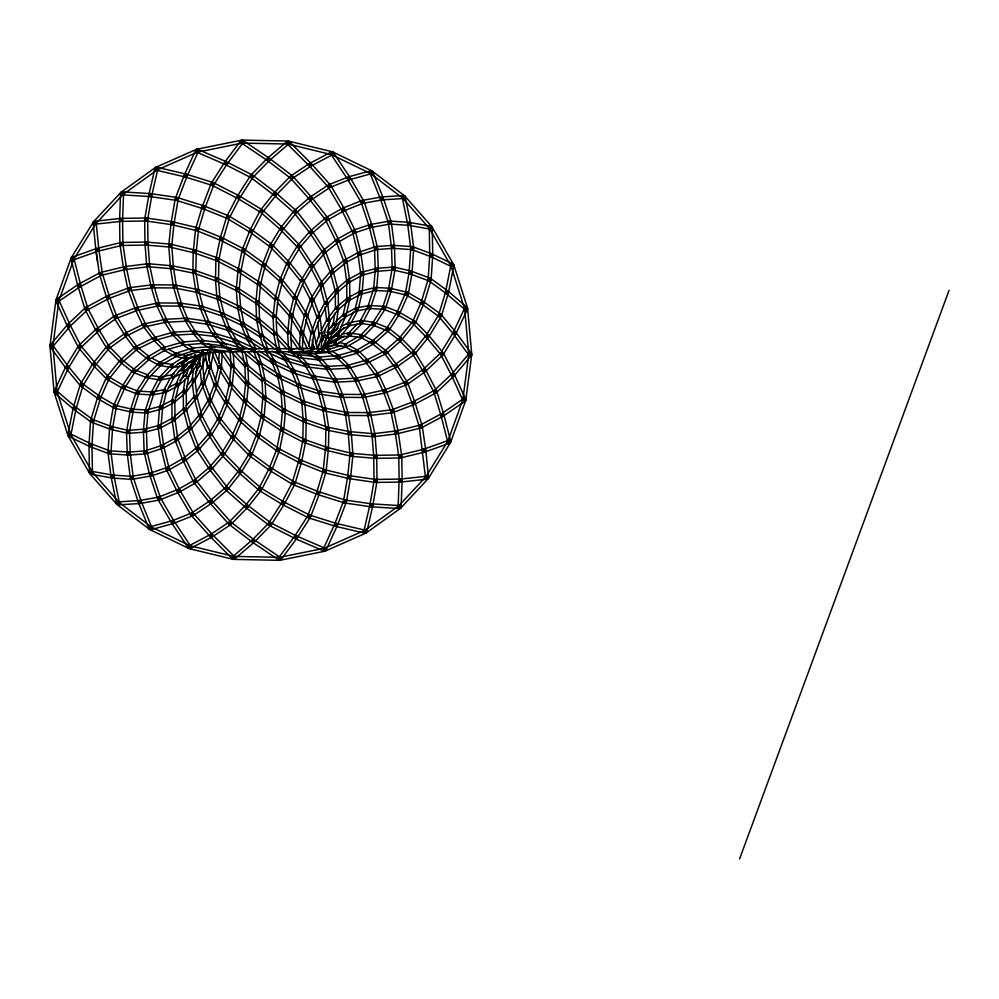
<?xml version="1.0" encoding="UTF-8"?>
<svg xmlns="http://www.w3.org/2000/svg" width="999" height="999" viewBox="0 0 999 999"><rect width="100%" height="100%" fill="white"/><g stroke="black" fill="none" stroke-linecap="round" stroke-linejoin="round"><path stroke-width="1.5" d="M368.494 412.599L368.481 415.584L346.166 415.447L346.178 412.462L369.78 412.599M305.769 441.72L306.231 420.055L303.234 419.992L302.809 440.259L305.794 440.322M401.099 507.642L402.135 480.119L399.138 480.007L398.788 455.931L401.785 455.894L402.11 479.995L399.113 480.032L398.151 506.543L401.136 506.655M137.762 394.118L137.924 391.133M369.505 308.541L369.667 305.544L384.478 306.343L384.315 309.328L368.968 308.504M375.337 290.472L375.499 287.487L390.309 288.274L390.147 291.258L374.8 290.447M218.631 363.424L219.368 351.273M221.303 368.793L222.402 350.599M399.076 508.566L399.263 505.581L370.991 503.808L370.804 506.793L399.987 508.616M199.613 366.483L200.362 354.757M202.597 366.67L203.421 353.646M318.094 349.55L318.431 344.343M318.843 337.837L319.106 333.753M321.079 349.75L322.09 333.941M93.581 420.704L91.933 445.591L88.948 445.392L90.597 420.504M109.628 427.584L107.979 452.472L110.964 452.659L112.575 428.321L109.59 428.121L113.424 406.069M429.757 254.832L428.109 279.72L431.093 279.92L432.717 255.569L429.732 255.369L429.245 227.597M390.035 221.079L389.822 224.063L409.091 225.362L409.29 222.365L389.897 221.066M359.053 293.119L360.664 273.963L363.648 274.213L362.025 293.369L359.053 293.119L361.875 293.781L357.917 310.377L355.007 309.678L359.278 291.783M236.189 290.397L238.062 269.855L241.034 270.13L239.285 289.323M255.819 303.284L257.692 282.742L260.677 283.004L258.928 302.21M261.026 417.42L262.899 396.878L265.871 397.14L264.161 416.021L261.176 415.746M283.841 429.183L280.906 428.596L276.773 448.963L279.708 449.562L283.841 429.183L285.514 410.027L282.53 409.752L280.819 428.633L283.791 428.896M323.077 471.703L325.512 448.164L325.886 427.922L328.871 427.984L328.446 448.251L325.449 448.189L328.484 448.464L326.173 470.791L323.201 470.479M232.268 384.652L234.178 366.371L231.194 366.059L229.345 383.828L232.317 384.14M246.765 400.911L248.676 382.617L245.704 382.305L243.843 400.075L246.828 400.387M273.014 317.807L275.087 298.039L278.059 298.351L276.149 316.633M290.497 334.365L292.57 314.598L289.585 314.285L287.737 332.055L290.709 332.367M230.432 351.586L230.769 348.614L211.126 346.366L210.777 349.338L232.405 351.81M308.604 353.833L308.941 350.861M213.811 336.351L214.148 333.379L193.656 330.981L193.307 333.953L215.447 336.538M222.053 345.716L222.402 342.744M318.157 359.89L318.506 356.918M326.411 369.255L326.76 366.283L306.256 363.886L305.906 366.858L326.586 369.28M206.893 324.213L207.33 321.253L185.876 318.119L185.439 321.079L208.242 324.413M335.826 382.305L313.024 378.971L313.461 376.011L336.263 379.345M334.478 382.105L334.915 379.145M185.177 378.858L183.154 392.083L186.114 392.545L188.761 375.274M185.802 374.825L185.589 376.211L188.549 376.673M193.769 368.456L191.958 380.357L194.905 380.806L197.552 363.549M325.362 328.946L324.151 336.888L329.945 338.536M326.785 319.618L326.573 321.016L329.533 321.466M327.11 337.337L329.745 320.067M334.765 313.249L332.942 325.15L335.901 325.612L338.536 308.341M335.577 307.892L335.364 309.29L338.324 309.74M160.015 365.622L160.464 362.662M349.4 335.926L349.862 332.979M361.438 323.476L361.888 320.517M207.53 367.944L208.017 365.135M208.903 360.065L210.377 351.636M210.477 368.469L213.324 352.147M308.766 346.016L311.226 331.968L314.173 332.48L311.226 349.338M112.25 478.034L112.775 475.087L132.005 476.373L131.806 479.37L112.537 478.071L112.737 475.087L91.159 471.228L90.634 474.175L112.363 478.046M430.419 229.171L430.944 226.236M73.239 407.642L67.82 434.952L70.754 435.527L76.086 408.691L73.152 408.116M450.949 264.897L445.517 292.195L438.486 315.422L441.346 316.283L448.364 293.044L445.492 292.183L448.451 292.782L453.883 265.484M196.466 292.32L197.053 289.385L174.625 284.89L174.038 287.824L197.577 292.545M298.539 461.775L302.959 439.985L305.894 440.571L301.76 460.939L298.826 460.352M175.649 356.393L176.299 353.471M192.807 348.002L192.557 351.011L202.822 353.271L203.471 350.349M335.514 344.78L335.776 341.77M366.658 532.554L372.914 505.194L370.005 504.532L374.15 480.169L377.098 480.669L372.927 505.044L369.967 504.545L363.948 530.968L366.87 531.63M389.697 291.233L390.372 288.311L407.292 292.245L406.618 295.155L389.548 291.196M364.573 533.129L365.247 530.219L335.939 523.314L335.264 526.236L365.347 533.316M163.449 391.433L159.503 407.954L162.425 408.641L166.696 390.746M175.337 386.451L171.728 401.573L174.638 402.272L178.908 384.378M346.416 300.836L342.782 316.059L345.691 316.745L349.975 298.851M347.065 298.152L346.753 299.45L349.662 300.15L361.838 293.806L360.464 291.159L349.463 296.89M215.21 380.594L218.669 366.208L221.578 366.908L217.282 384.74M224.875 402.909L229.52 383.628L232.43 384.328L228.134 402.172M289.273 316.109L293.918 296.828L296.828 297.527L292.183 316.808M303.022 334.228L307.667 314.947L304.757 314.248L300.599 331.518L303.509 332.217M309.34 353.896L310.065 350.999M260.677 283.604L265.484 264.71L262.587 263.973L257.867 282.492L260.776 283.229M242.095 419.642L246.903 400.749L243.993 400.012L239.285 418.531L242.183 419.268M259.116 436.451L264.26 416.233L261.363 415.497L256.643 434.016L259.553 434.752M242.02 351.411L242.857 348.539M297.415 357.292L298.251 354.42M228.621 330.607L206.681 324.063L207.53 321.203L229.47 327.734M227.26 330.194L228.122 327.335M234.278 342.32L235.14 339.448M306.643 363.836L305.794 366.695L285.202 360.577L286.064 357.704L308.004 364.235M313.661 375.961L312.812 378.821L292.22 372.689L293.082 369.83L315.022 376.361M199.4 366.483L200.175 363.873M202.273 367.332L206.393 353.484M316.321 343.506L319.43 333.092L322.302 333.953L317.645 349.575M80.345 384.14L73.127 408.091L75.986 408.953L83.004 385.714L80.132 384.852M100.624 397.714L93.406 421.665L90.534 420.791L97.552 397.552L106.618 376.898M217.395 299.163L218.331 296.316L197.228 289.36L196.291 292.207L218.506 299.525M221.703 315.909L222.64 313.062L201.536 306.106L200.599 308.953L222.814 316.271M319.98 391.108L319.043 393.943L297.939 387L298.876 384.153L321.091 391.471M216.034 280.969L217.033 278.134L194.38 270.205L193.394 273.027L216.933 281.281M194.243 364.36L196.766 357.467M197.053 365.384L200.587 355.731M322.502 340.909L324.638 335.04M322.789 348.826L327.447 336.064L321.728 349.013M739.597 858.89L949.05 290.372M109.028 453.721L89.885 446.603L90.921 443.793L109.952 450.874L108.903 453.683M110.514 429.333L111.563 426.523L92.532 419.455L91.496 422.252L110.639 429.37M201.348 383.479L202.36 380.819M203.097 378.883L208.167 365.572L210.964 366.633L204.146 384.54M209.116 397.964L214.698 383.329L217.495 384.39L211.176 400.961M307.005 317.108L313.823 299.2L311.026 298.127L304.945 314.098L307.742 315.172M311.975 330.519L317.557 315.884L320.354 316.945L314.036 333.529M123.027 388.511L124.113 385.726L138.187 391.246L137.088 394.031L122.889 388.461M133.379 372.465L134.478 369.68M383.653 309.24L384.74 306.456L398.801 311.963L414.61 321.104L413.111 323.701L397.377 314.585L398.876 312L397.714 314.747L383.516 309.19M217.582 419.68L225.537 400.836L228.296 402.01L220.941 419.418M282.817 280.657L290.172 263.249L287.412 262.088L280.145 279.27L282.904 280.432M231.531 437.175L239.498 418.344L242.245 419.505L234.89 436.913M293.406 298.426L301.361 279.583L304.121 280.744L296.154 299.588M252.198 174.9L250.836 177.572L224.912 164.348L226.149 161.651L197.365 149.188L196.179 151.935L225.587 164.673M323.701 550.961L324.887 548.214L296.104 535.751L294.917 538.498L324.325 551.236M197.527 364.185L200.849 356.78M321.703 341.758L324.787 334.852M180.719 373.426L175.574 384.865L178.309 386.089L185.339 370.442L182.617 369.218L181.893 370.816L184.615 372.053M185.452 375.936L189.86 366.109M188.174 377.16L195.205 361.513M326.486 338.923L329.645 331.893M331.543 327.684L333.529 323.264M329.22 340.147L336.251 324.488M336.363 329.982L340.771 320.155M342.669 315.946L343.394 314.335M339.086 331.218L346.129 315.559M325.786 550.749L337.537 525.087L334.815 523.838L343.756 500.474L346.553 501.548L337.575 524.912L334.79 523.838L323.426 548.701L326.149 549.949M255.082 348.551L253.821 351.273L259.24 365.771M285.027 360.389L286.288 357.679M68.594 367.694L56.793 392.807L54.083 391.533L65.609 367.02L78.646 345.504M464.897 307.63L453.109 332.729L455.819 334.003L467.607 308.903M260.989 337.625L241.308 325.087L242.607 322.465L222.839 313.062L221.553 315.759L242.395 325.674M246.965 339.46L248.252 336.763M299.076 384.153L297.789 386.85L278.009 377.46L279.295 374.75L300.15 384.665L304.558 401.461L301.648 402.16L297.34 385.414L300.237 384.665L294.418 370.142L291.633 371.241L297.277 385.539L300.062 384.44M292.145 372.552L293.431 369.855M256.843 304.008L236.663 290.771L237.974 288.149L217.208 278.159L215.909 280.856L237.525 291.246M304.945 419.168L303.646 421.865L282.879 411.875L284.166 409.178L305.794 419.58M89.66 446.503L90.959 443.806L69.83 433.591L68.531 436.276L89.96 446.64M452.872 263.998L451.573 266.696L430.432 256.481L431.743 253.783L453.171 264.148M224.912 164.348L226.273 161.688L252.747 175.187M296.228 535.789L294.867 538.461L268.943 525.237L270.304 522.577L296.79 536.076M299.151 462.525L300.524 459.865L278.471 448.476L277.098 451.136L299.775 462.849M161.363 379.695L153.309 394.83L150.674 393.419L158.616 378.496L161.251 379.907M170.105 378.434L163.374 391.071L166.021 392.482L174.725 376.099M353.584 311.888L346.978 324.325L349.613 325.736L357.667 310.602M355.681 307.954L354.907 309.403L357.555 310.814M367.058 308.092L359.677 321.978L362.312 323.376L370.367 308.254M149.425 356.743L147.565 359.091L135.14 349.163L137.013 346.828L149.425 356.743L147.902 359.315L159.241 365.409L160.664 362.774L151.586 357.904M165.135 347.477L163.724 350.112L175.062 356.206L176.486 353.571L168.544 349.3M346.616 344.218L345.204 346.853L356.543 352.947L357.967 350.312L348.888 345.442M362.437 335.002L361.026 337.637L372.377 343.731L373.788 341.096L363.574 335.614M195.242 373.614L200.312 364.248M194.38 381.481L202.947 365.671M196.566 391.983L202.273 381.443L204.907 382.879L196.341 398.688M318.381 314.623L325.362 301.748L327.997 303.172L320.055 317.807M320.979 330.657L327.322 318.943L329.957 320.379L321.378 336.188M122.69 388.349L124.188 385.764L108.454 376.648L106.955 379.233L122.827 388.436M270.454 244.555L280.869 227.385L283.416 228.933L273.014 246.104M290.072 263.686L300.487 246.516L297.927 244.967L287.55 262.075L290.11 263.624M224.513 454.245L234.915 437.075L232.367 435.527L221.99 452.634L224.55 454.195M241.571 471.815L251.985 454.657L249.425 453.109L239.048 470.217L241.608 471.765M95.779 364.635L82.717 386.089L80.157 384.54L92.757 363.848L95.305 365.409M200.374 413.074L208.828 399.25L211.376 400.811L201.224 417.407M300.662 280.969L310.814 264.373L313.361 265.934L303.971 281.268M211.663 434.802L221.041 419.455L218.494 417.894L209.266 432.979L211.825 434.54M312.874 301.174L323.027 284.578L320.467 283.017L311.251 298.089L313.798 299.65M241.308 325.087L242.919 322.552L261.825 334.603L260.215 337.125M274.575 335.676L256.905 320.916L258.504 318.444L239.61 306.406L237.999 308.928L257.68 321.466M259.103 365.334L260.714 362.812L280.382 375.349M247.352 368.843L262.425 381.431L264.023 378.958L283.704 391.508M277.997 377.372L279.608 374.85M282.917 391.009L281.318 393.531L264.772 382.992M183.928 342.095L182.317 344.618L191.696 350.649L193.319 348.139M210.951 349.113L212.575 346.591M266.283 351.798L265.284 351.149L266.895 348.639M272.252 362.999L273.863 360.477M310.402 351.086L308.778 353.609L318.519 359.865M318.169 359.64L319.78 357.13M337.425 358.104L339.036 355.582M132.255 370.779L121.866 386.888L113.237 406.618L115.971 407.829L124.663 388.186L121.928 386.975L124.376 388.511L134.765 372.402L132.218 370.829M383.254 306.406L372.127 323.664L374.637 325.287L385.027 309.178M194.206 363.336L199.026 355.956M325.237 340.534L327.497 337.088L329.995 338.736L321.416 351.848M236.663 290.771L238.299 288.261L257.942 301.149L256.293 303.646M275.599 300.437L257.979 284.715L259.653 282.28L240.01 269.393L238.374 271.903L258.566 285.14M282.854 411.8L284.49 409.303L264.847 396.416L263.212 398.913L283.404 412.162M281.131 430.669L282.779 428.171L263.137 415.284L261.501 417.794L281.681 431.031M268.993 158.029L267.32 160.502L240.934 142.695L242.607 140.222L269.455 158.341M278.634 559.902L280.307 557.417L253.921 539.61L230.757 521.953L228.946 524.325L252.223 542.057L279.096 560.214M230.307 351.149L232.005 348.688M297.365 357.03L299.063 354.57M91.046 421.978L92.807 419.555L75.4 406.855L73.639 409.265L91.346 422.19M270.317 246.99L272.078 244.568L251.86 229.832L250.1 232.255L270.692 247.252M264.51 263.848L262.749 266.258L242.532 251.536L244.305 249.113L264.885 264.111M446.004 293.356L447.764 290.946L430.357 278.234L428.596 280.657L446.303 293.581M185.427 375.587L187.188 373.239M190.921 368.244L195.317 362.375M188.699 376.211L197.715 364.173M182.992 391.458L184.753 389.111M186.738 386.463L192.894 378.246L195.292 380.045L185.389 393.244M328.396 317.732L336.313 307.18L338.698 308.978L328.808 322.178M323.988 336.251L325.087 334.777L327.485 336.576M326.848 332.43L333.878 323.052L336.276 324.85L326.373 338.049M194.031 363.461L200.087 355.419M323.127 347.952L330.057 338.761M259.003 365.184L260.901 362.887M256.206 303.546L258.129 301.248L275.799 316.009M256.905 320.916L258.828 318.619L276.498 333.379M275.349 315.622L273.426 317.919L257.73 304.82M245.205 367.045L247.115 364.76L264.797 379.508M274.126 335.302L276.049 333.004M246.353 384.802L247.814 382.13L265.497 396.89M262.425 381.431L264.335 379.133M263.124 398.801L265.035 396.503M67.845 324.225L50.037 345.304L52.323 347.227L69.618 326.76L67.333 324.837M469.38 353.196L451.573 374.275L453.858 376.211L471.665 355.132M183.242 409.24L184.34 407.942L186.626 409.877M186.101 405.869L194.905 395.479L197.19 397.415L186.401 410.127L183.441 410.077L183.267 393.631M190.135 425.686L199.825 414.26L202.11 416.196L191.321 428.908M321.878 286.176L333.541 272.415L331.256 270.479L320.691 282.942L322.977 284.877M326.486 300.687L336.176 289.26L338.461 291.196L326.798 304.957M179.583 366.121L171.216 375.936L173.489 377.884L184.865 364.535M188.836 362.2L181.806 370.442L184.091 372.39L195.467 359.041M333.266 333.142L337.612 328.047L330.794 334.378M328.509 343.331L339.885 329.982M336.825 335.889L343.856 327.647M346.878 324.113L348.214 322.552M339.098 337.837L349.475 325.662L348.913 322.739M73.501 409.14L75.437 406.868L56.356 390.559L54.408 392.844L73.889 409.478M464.947 309.528L467.282 307.592M300.349 246.89L312.787 232.63L310.527 230.669L298.164 244.842L300.424 246.815M313.149 266.433L325.587 252.173L323.326 250.2L310.964 264.385L313.224 266.346M199.251 449.213L211.688 434.952L209.428 432.992L197.065 447.165L199.325 449.138M296.104 210.527L294.131 212.775L273.963 195.13L250.699 177.435L252.522 175.05L275.799 192.782L273.988 195.167L275.936 192.869L296.353 210.752L312.325 231.231L309.965 233.067L322.752 252.585L325.262 250.949L312.45 231.406L309.952 233.054L294.031 212.637L296.391 210.801M247.49 505.082L245.517 507.33L225.349 489.685L227.322 487.425L247.74 505.307M262.687 266.196L264.685 263.961L282.043 279.445L280.057 281.681M257.979 284.715L259.977 282.48L277.335 297.964L275.337 300.2L277.51 298.127L292.02 314.373L289.785 316.358L292.295 314.747M244.368 402.46L246.104 400L263.461 415.484L261.463 417.719M239.398 420.754L241.383 418.519L258.753 434.003L256.755 436.238L240.484 421.715M160.664 365.522L148.376 378.246L146.216 376.173L158.254 363.711L160.402 365.796M173.052 367.445L160.764 380.169L158.616 378.097L170.642 365.634L172.79 367.707M357.667 323.639L347.64 334.016L349.8 336.101L362.088 323.376M371.316 324.25L360.04 335.939L362.187 338.024L374.475 325.299M250.399 175.662L267.632 158.042L269.78 160.14L253.184 177.098L251.049 175M194.068 360.564L197.502 357.08M323.389 348.439L329.757 341.958M311.213 163.549L309.091 165.659L328.172 186.963L330.394 184.965L311.326 163.649L309.091 165.647L286.875 143.456L288.998 141.334L311.501 163.836M232.405 558.803L234.528 556.68L212.312 534.465L210.19 536.588L232.705 559.09M184.153 342.207L182.03 344.318L172.253 334.503L174.375 332.392L184.565 342.62M358.117 350.374L355.994 352.485L365.784 362.3L367.907 360.189M106.543 378.871L108.679 376.773L95.167 363.024L93.032 365.122L106.868 379.195M426.198 337.075L428.334 334.977L414.835 321.228L412.699 323.326L426.523 337.4M287.3 264.46L289.448 262.375L272.39 244.805L270.242 246.89L287.437 264.598M219.006 421.466L232.093 437.874L234.428 436.001L232.118 437.912L249.176 455.494L251.461 453.546M85.752 307.367L67.333 324.75L69.381 326.923L87.063 310.252L85.015 308.067M245.117 366.92L247.302 364.885M181.993 370.08L187.175 365.384M183.991 372.302L195.105 362.25M175.674 384.128L177.647 382.342M179.882 380.319L186.788 374.076M178.671 385.452L188.799 376.286M332.904 324.138L334.141 323.014L336.151 325.224M335.864 321.453L344.018 314.086L346.016 316.296L334.902 326.361M326.586 338.186L328.559 336.388M328.596 340.397L339.71 330.344M311.763 197.365L309.528 199.363L325.462 219.78L327.822 217.932L311.888 197.502L309.528 199.35L290.459 178.047L292.682 176.049L311.95 197.577M273.426 317.882L275.662 315.884L290.297 332.292L301.985 349.35M219.68 351.036L231.368 368.094L233.629 366.146L248.127 382.392L245.904 384.378M229.545 385.901L231.768 383.903L246.416 400.312M287.924 334.128L290.16 332.13M244.043 402.147L246.278 400.149M134.715 347.402L119.88 360.502L106.231 377.51L108.554 379.395L122.228 362.525L119.905 360.651L121.866 362.749L137.75 348.713M149.113 359.553L134.291 372.664L132.305 370.417L147.053 357.392L149.038 359.628M388.336 330.931L373.514 344.043L371.528 341.808L386.276 328.771L388.261 331.006M203.321 340.547L201.074 342.532L192.832 333.154L195.08 331.181L204.021 341.333M221.578 344.93L223.826 342.944M305.432 366.071L307.68 364.086L299.425 354.72L297.178 356.693L306.119 366.845M328.184 366.483L325.936 368.456L317.682 359.091L319.93 357.118L328.871 367.27M284.665 359.727L286.925 357.767M267.158 158.504L287.375 141.184L289.323 143.456L269.618 160.34L267.67 158.067M234.328 559.24L254.545 541.92L252.597 539.647L269.156 522.677L271.303 524.762L254.708 541.72L252.572 539.635L232.904 556.53L234.84 558.803M175.225 397.714L184.353 389.985L186.289 392.27L174.875 401.935L172.952 399.65M174.276 416.62L184.54 407.929L186.476 410.214L173.913 420.841M335.414 308.154L336.563 307.18L338.499 309.465M337.699 306.218L347.964 297.527L349.9 299.812L338.486 309.478M95.23 363.062L92.932 364.972L78.347 347.402L80.657 345.492L95.604 363.511M80.332 385.664L82.642 383.753L68.057 366.171L52.447 344.805L50.037 346.578L65.697 367.969L68.107 366.208L65.759 368.082L80.707 386.101M287.275 264.423L289.61 262.55L303.559 280.057L301.223 281.918L288.137 265.509M280.007 281.606L282.342 279.745L296.291 297.24L293.956 299.113L280.881 282.705M215.285 386.95L225.349 403.121L227.735 401.311L241.683 418.818L239.348 420.679L226.273 404.27M218.132 420.367L220.467 418.506L234.428 436.001M155.657 337.812L153.259 339.61L143.082 325.999L145.479 324.213L156.056 338.349M468.856 355.082L471.266 353.309M193.556 360.764L203.272 353.858M326.236 344.692L329.882 342.108M78.821 284.003L56.156 299.55L57.842 302.023L79.758 286.975L78.072 284.515M465.546 400.874L442.882 416.433L441.183 413.961L463.099 398.926L464.797 401.386M231.331 368.044L233.803 366.346L222.977 350.562M287.899 334.078L290.334 332.342M349.987 177.397L347.49 179.058L361.276 202.572L363.861 201.061L350.075 177.547L347.502 179.058L330.756 153.971L333.254 152.31L350.125 177.622M188.312 547.902L190.797 546.241M309.802 163.287L291.171 175.687L292.819 178.172L311.463 165.772L309.802 163.287L311.238 165.946L333.004 154.445L331.606 151.798L309.365 163.549M300.1 245.592L297.59 247.24L310.389 266.77L312.899 265.135L300.05 245.517M211.351 433.728L208.853 435.377L221.653 454.907L224.151 453.271L211.301 433.653M196.491 449.562L198.988 447.914M183.192 357.23L170.629 365.347L172.253 367.857L187.775 357.829M191.621 357.03L181.343 363.673L182.967 366.183L198.489 356.156M334.153 337.2L338.723 334.24M324.837 346.79L339.21 337.487M344.205 335.951L333.928 342.595L335.552 345.117L351.074 335.077M347.153 334.041L349.438 332.567M296.453 297.477L293.806 298.888M218.669 368.431L221.204 366.858M208.841 370.429L214.435 385.639L217.045 384.128M225.349 403.121L227.897 401.548L216.945 383.953M192.757 332.917L195.305 331.343M333.828 381.081L336.376 379.508M422.864 370.904L425.424 369.355L414.847 351.96L412.3 353.521L423.239 371.528M255.931 348.663L253.359 350.187L246.391 338.336L248.963 336.813L256.169 349.063M271.803 362.038L274.388 360.514M164.66 350.399L148.576 359.752L147.078 357.167L162.899 347.964L164.398 350.549M175.999 356.493L159.927 365.846L158.416 363.261L174.238 354.058L175.749 356.643M196.84 357.167L200.225 355.194M315.959 351.91L317.32 351.111M322.739 347.952L326.361 345.841M357.817 336.875L344.38 344.705L345.879 347.29L361.963 337.937M373.127 340.671L355.719 350.799L357.23 353.384L373.314 344.031M233.729 341.221L236.326 339.722M291.671 371.591L294.268 370.092M312.262 377.722L314.847 376.223M345.592 262.787L360.602 254.658L359.178 252.023L345.154 259.615L346.578 262.25M188.686 545.978L210.939 534.228L229.545 521.803L231.194 524.3L212.562 536.7L210.901 534.203L212.325 536.875L190.085 548.626M163.824 390.022L164.96 389.423L166.346 392.07L163.474 391.346M168.631 387.512L177.185 383.054L178.559 385.701L165.21 392.669M162.225 405.382L173.214 399.65L174.6 402.31L162.387 408.678L161.001 406.019M343.132 314.722L356.493 307.754L357.879 310.414L345.654 316.783L344.28 314.136M310.364 266.758L313.024 265.372M181.706 363.361L187.013 360.614M183.079 366.021L195.017 359.827M302.522 284.49L310.814 300.474L313.461 299.101L303.808 280.457L300.986 281.531M171.666 375.149L174.313 373.776M178.284 371.715L183.591 368.956M173.039 377.797L184.977 371.616M336.725 328.821L338.062 328.122M340.709 326.748L348.663 322.627L350.037 325.287L338.099 331.468M202.285 385.127L208.341 401.61L211.051 400.262L220.704 418.906L218.057 420.279L209.078 402.972M330.669 338.524L338.611 334.403L339.997 337.063L328.059 343.256M199.163 416.708L201.823 415.334M78.534 347.689L67.22 325.836L69.88 324.463L58.579 299.55L55.857 300.786L67.532 326.473M78.184 347.015L80.844 345.642L69.88 324.463L67.208 325.749M454.12 373.913L451.461 375.287L462.799 400.162L465.522 398.926M433.791 391.97L436.438 390.597L425.487 369.418L422.827 370.791L434.14 392.644M328.047 218.294L325.362 219.618L336.188 241.558L344.043 261.913L346.84 260.839L338.973 240.472L336.176 241.558L338.873 240.235L327.997 218.194M155.981 339.985L136.176 349.762L134.853 347.078L153.322 337.962L154.645 340.647M367.033 363.124L385.527 354.008L384.178 351.323L365.709 360.439L367.033 363.124L347.764 368.444L346.953 365.572L367.457 359.777M185.564 458.978L182.879 460.302L193.706 482.242L196.391 480.919L185.514 458.878M166.396 469.605L169.081 468.281L179.907 490.222L177.223 491.545L166.346 469.505M394.38 364.922L375.886 374.051L377.21 376.723L395.704 367.607L394.355 364.935M166.696 319.717L163.986 320.991L156.306 304.645L159.003 303.371L153.846 285.339L150.974 286.176L156.256 304.295L159.128 303.459L167.108 320.592M364.985 394.905L362.275 396.178L354.595 379.832L357.305 378.559L365.397 395.779M300.537 333.691L303.271 332.467M187.475 318.531L184.703 319.668L178.546 304.545L181.319 303.421L187.962 319.742M206.144 322.789L208.916 321.666L202.772 306.543L200 307.68L206.643 324.001M318.444 392.669L321.216 391.546L315.06 376.423L312.287 377.547L318.931 393.881M339.885 395.804L342.657 394.68L336.513 379.558L333.741 380.681L340.384 397.015M383.204 197.802L380.432 198.926L388.461 223.077L391.296 222.14L383.279 197.989L372.565 171.578L369.792 172.702L380.432 198.926L383.279 197.989M149.101 528.758L151.873 527.634L141.234 501.411L138.461 502.534L149.126 528.846M226.673 328.746L229.458 327.647M246.453 338.149L249.226 337.05M277.497 376.136L280.282 375.037M322.652 252.447L325.449 251.361M323.077 253.546L330.519 272.802L333.316 271.728L325.312 251.011M191.308 427.972L188.524 429.046L196.391 449.413L199.176 448.326L191.171 427.622M177.785 438.861L175 439.935L182.867 460.302L185.652 459.215L177.647 438.511M129.445 287.575L106.93 296.079L107.992 298.876L129.346 290.809L128.284 288.012M310.764 300.449L313.574 299.413M307.492 315.384L304.683 316.421L295.467 301.548M210.714 366.858L207.904 367.894L207.68 367.295M267.645 348.751L264.835 349.787L259.653 335.689L262.462 334.653L267.819 349.225M204.633 382.829L201.823 383.866L201.598 383.254M258.541 363.886L261.351 362.849M214.435 385.639L217.245 384.615L210.489 366.258M208.341 401.61L211.151 400.574L204.408 382.23M450.199 442.994L424.375 452.172L423.376 449.35L448.276 440.497L449.288 443.319M211.501 352.023L196.116 357.28L195.155 354.458M311.476 347.977L314.335 346.99M308.903 352.023L311.463 351.136M323.988 346.853L326.548 345.979M359.515 255.145L376.848 249.4L375.911 246.553L359.278 252.073L360.214 254.92M192.72 351.061L175.25 356.631L174.338 353.783L191.246 348.389L192.145 351.248M198.701 351.561L184.615 356.044L185.514 358.891L202.984 353.334M330.544 343.331L336.176 341.533M323.851 348.601L337.088 344.38M341.658 345.329L327.572 349.812L328.484 352.659L345.954 347.103M84.853 308.816L87.712 307.942L80.594 284.615L77.735 285.489L85.115 309.678M450.586 440.959L447.689 441.695L440.846 414.885L443.706 414.073L436.588 390.746L433.728 391.62L441.108 415.809M181.443 303.596L178.571 304.433L173.289 286.313L176.161 285.477L181.781 304.732M173.401 335.239L154.233 340.647L153.421 337.774L172.278 332.442L173.102 335.327M183.716 341.795L163.199 347.59L164.023 350.474L183.179 345.055M357.142 353.221L337.987 358.629L337.175 355.744L356.031 350.424L356.843 353.309M149.937 526.848L172.652 520.604L192.058 512.849L193.169 515.634L173.726 523.364L172.627 520.579L173.451 523.488L150.737 529.732M360.539 294.33L375.936 290.297L375.187 287.412L360.614 291.221L361.376 294.118M145.754 410.127L146.591 409.902L147.34 412.799L161.913 408.991L161.151 406.094L148.039 409.528M330.494 272.802L333.391 272.04M322.814 284.515L319.917 285.264L311.064 268.082M194.143 397.802L197.028 397.04M183.566 410.264L186.463 409.503M202.897 306.631L200 307.367L195.679 290.622L198.576 289.872L202.897 306.668M325.649 408.366L322.752 409.115L318.431 392.37L321.328 391.62L326.011 409.802M440.846 414.885L443.743 414.148L450.799 441.808M144.256 452.859L147.165 452.147L152.572 474.225L149.675 474.937L144.181 452.522M240.859 323.489L243.793 322.889M262.687 334.927L259.752 335.527L256.443 319.38L259.378 318.768L263.049 336.7M261.963 379.895L264.885 379.295M280.856 391.933L283.791 391.333M405.169 196.778L402.235 197.377L407.667 224.201L410.626 223.826L413.711 248.102L410.751 248.476L407.629 223.888M407.667 224.201L410.601 223.614L405.157 196.691M244.705 365.322L247.652 364.747M358.117 307.58L369.543 305.469L370.092 308.404L357.392 310.764L356.843 307.817M350.174 322.502L361.613 320.392L362.15 323.326L348.451 325.861M159.54 377.098L173.252 374.563M160.09 380.045L173.789 377.51M151.611 392.02L165.31 389.485L165.859 392.42L153.159 394.78L152.61 391.833M362.125 200.424L381.768 196.903L382.292 199.85L363.049 203.297L362.525 200.349M202.76 353.321L210.414 352.023M309.353 351.76L313.311 351.099M185.277 355.769L191.721 354.757M337.862 334.69L338.948 334.515L339.41 337.475M341.633 334.103L349.662 332.842L350.125 335.801L338.324 337.65M185.739 358.716L197.54 356.88M171.566 364.623L172.665 364.46M178.022 363.624L183.379 362.787M330.607 342.545L335.964 341.708L336.426 344.667L324.613 346.503M172.028 367.582L183.841 365.734M176.261 285.577L173.302 286.039L170.33 266.845L173.277 266.383L176.473 286.9M343.943 261.726L346.903 261.313M344.143 263.162L346.74 281.743L349.7 281.318L346.815 260.677M175.05 419.33L172.09 419.742L174.887 439.747L177.847 439.335L174.962 418.693M108.017 452.647L110.989 452.272L114.073 476.535L111.101 476.91L107.979 452.322M126.511 431.63L127.273 453.946L130.257 453.571L133.342 477.834L130.37 478.209L127.248 453.621M392.707 409.677L368.356 412.687L368.718 415.659L391.895 412.799L391.533 409.827M327.747 303.696L324.775 304.033L320.279 286.613M202.697 366.196L199.725 366.533L199.6 365.484M195.08 380.244L192.108 380.582L191.995 379.533M427.684 479.145L400.287 482.092L399.962 479.12L426.373 476.273L426.698 479.245M428.471 477.085L425.499 477.385L419.218 426.211L422.177 425.774L425.736 449.887L422.777 450.324L425.774 449.987L428.571 478.034M215.197 349.213L201.711 350.374L201.973 353.359L222.178 351.611M301.748 348.626L307.742 348.102M310.739 347.852L314.51 347.527M299.787 351.798L307.28 351.149M203.609 343.344L182.48 345.042L182.243 342.058L201.486 340.522L201.736 343.494M212.762 346.403L191.633 348.089L191.87 351.074L211.114 349.538L210.876 346.553M327.085 349.575L329.832 349.363M330.07 352.335L308.941 354.033L308.703 351.049M339.46 358.379L318.331 360.065L318.094 357.08L337.35 355.544L337.587 358.529M237.637 307.23L240.622 306.993M285.377 409.815L282.392 410.052L280.956 391.845L283.941 391.608L285.502 411.401M306.144 419.805L303.159 420.042L301.723 401.835L304.707 401.598L306.156 419.88M375.686 246.616L393.069 245.329L412.375 246.641L412.175 249.625L392.907 248.326L393.119 245.342L393.281 248.301L376.373 249.563L376.148 246.578M376.648 271.316L394.018 270.017L393.793 267.033L376.885 268.294L362.225 272.065L362.987 274.962L377.56 271.141L376.798 268.256L377.098 271.278M381.68 196.915L403.658 195.529L403.846 198.514L381.993 199.9L381.805 196.915M117.845 501.91L139.823 500.524L140.01 503.508L118.032 504.895M291.546 349.001L288.561 349.175L287.562 332.168L290.547 331.993L291.596 349.837M288.686 351.423L291.671 351.248M231.019 366.183L234.016 366.009M185.689 321.228L164.86 322.327L164.698 319.343L185.477 318.244L185.639 321.241M193.656 334.091L172.827 335.189L172.665 332.192L193.444 331.106L193.606 334.091M347.552 368.306L326.71 369.405L326.548 366.408L347.34 365.322L347.49 368.306M355.519 381.168L334.677 382.255L334.515 379.27L355.307 378.184L355.457 381.168M259.553 318.931L256.556 319.056L255.856 301.686L258.853 301.561L259.628 320.854M276.773 333.316L273.776 333.441L273.077 316.059L276.061 315.946L276.848 335.239M248.539 382.442L245.554 382.567L244.855 365.197L247.839 365.072L248.626 384.365M262.774 396.953L265.759 396.828M126.536 432.23L129.52 432.13L130.257 453.846L127.273 453.946M429.245 227.884L432.242 227.834M429.745 255.369L432.742 255.319L432.242 227.547M88.973 445.392L91.958 445.342L92.457 472.827L89.46 472.889L88.961 445.104M346.678 281.73L349.675 281.693M335.277 291.383L338.274 291.358M186.251 392.095L183.254 392.132L183.242 391.133M171.853 401.785L174.837 401.76M227.185 348.713L229.845 348.713L229.845 351.71M215.772 351.71L323.676 351.71L323.676 348.713L302.934 348.713L302.997 351.71M138.861 391.183L152.735 391.92L152.572 394.905L137.225 394.093M299.2 351.273L302.185 351.448M218.456 366.321L221.441 366.496M90.559 421.041L93.556 421.241M236.338 288.723L239.323 288.998M255.981 301.611L258.953 301.885M273.227 315.809L276.199 316.121M290.697 348.776L294.081 349.163M288.961 351.586L310.577 354.058M224.038 342.944L201.898 340.347L201.561 343.319L223.701 345.916M320.142 357.105L298.002 354.52L297.652 357.492L319.792 360.077M194.38 364.485L197.34 364.935M362.575 320.617L374.275 322.44L388.449 328.022L387.35 330.806L373.164 325.237L374.388 322.502L373.826 325.387L360.876 323.389M349.3 332.892L362.25 334.89L361.788 337.849L348.838 335.839M159.902 362.575L172.864 364.585L172.402 367.545L159.453 365.534M147.877 375.037L147.977 378.084L160.364 379.995L160.827 377.048L150.911 375.512M307.879 351.086L310.826 351.598M207.929 365.684L210.876 366.196M113.274 406.905L116.221 407.417L112.5 428.621L109.553 428.109M431.068 226.249L409.328 222.377L408.803 225.324L430.544 229.196M450.861 265.359L453.796 265.946M338.736 342.42L346.428 344.118L345.791 347.04L335.127 344.692M324.4 348.376L329.533 349.5L328.883 352.422L323.751 351.298M175.911 353.384L186.576 355.744L185.926 358.666L175.262 356.306M175.687 384.977L178.596 385.676M289.76 314.086L292.67 314.785M214.51 383.466L217.42 384.165M225.362 400.886L228.272 401.598M300.337 351.648L309.465 353.933M215.359 347.277L212.238 346.503L211.513 349.4L220.629 351.685M288.137 351.486L299.887 354.895M277.198 351.411L299.051 357.779M244.505 349.013L222.64 342.657L221.803 345.529L243.669 351.885M236.488 339.86L214.548 333.316L213.699 336.188L235.639 342.719M100.412 398.414L97.552 397.552L100.237 398.726L108.928 379.071L106.181 377.859M311.476 331.855L314.26 332.917M202.085 381.543L204.882 382.605M208.616 399.288L211.401 400.362M135.752 370.179L148.539 375.187L147.44 377.972L133.254 372.415M294.106 296.778L296.853 297.939M218.269 418.032L221.029 419.193M232.23 435.527L234.977 436.7M176.299 383.254L179.033 384.49M272.203 351.161L287.6 358.291M265.309 351.273L286.338 361.001M256.393 349.163L235.364 339.423L234.103 342.145L255.132 351.873M464.622 308.216L467.332 309.49M68.307 368.294L65.609 367.02L68.144 368.519L80.732 347.839L78.172 346.278M249.325 337.275L228.471 327.36L227.185 330.057L248.039 339.972M294.505 370.367L273.664 360.452L272.377 363.161L293.231 373.064M367.607 307.055L370.254 308.454M171.316 376.148L173.951 377.56M317.744 315.796L320.379 317.22M319.705 332.992L322.34 334.415M192.707 378.296L195.329 379.72M194.668 395.492L197.29 396.915M270.492 244.505L273.052 246.054M301.586 279.445L304.133 281.006M199.6 414.335L202.16 415.896M262.238 367.332L278.771 377.872M329.995 349.775L328.034 352.073L337.774 358.329M331.993 351.061L339.385 355.806M315.085 354.108L320.13 357.342M267.894 349.275L248.451 336.788L246.828 339.298L261.825 348.926M255.419 348.639L256.418 349.275M258.878 350.861L274.862 361.126M257.105 353.271L273.251 363.648M203.534 340.784L201.561 343.082L211.301 349.338M207.879 343.581L212.924 346.815M188.624 345.117L193.669 348.364M382.48 307.605L385.002 309.228M295.866 352.36L299.925 355.169M288.836 351.149L298.226 357.63M226.673 345.005L223.464 342.807L221.766 345.267L231.169 351.748M327.51 318.906L329.907 320.704M184.103 389.985L186.488 391.77M279.732 349.338L262.013 334.677L260.115 336.988L260.789 337.55M263.299 339.623L275.012 349.325M277.822 351.648L277.135 351.086L279.046 348.776L279.021 351.71M244.568 349.338L243.881 348.776L241.621 350.599L233.741 341.471L236.001 339.51L243.931 348.688M247.078 351.423L261.588 363.449M245.167 353.733L259.678 365.746M247.427 385.701L263.574 399.188M468.856 353.808L471.141 355.744M325.612 301.723L327.884 303.659M189.248 426.723L191.533 428.658M466.895 307.255L447.814 290.946L445.866 293.231L465.347 309.865M181.256 364.16L183.529 366.096M263.773 267.158L280.307 281.905M245.192 403.196L261.726 417.944M372.065 323.489L374.213 325.562M359.677 321.566L361.825 323.639M359.103 351.348L368.306 360.602M234.266 435.826L251.323 453.409M291.034 349.013L276.236 333.129L274.388 335.539M277.223 338.574L286.738 348.776M234.615 351.273L247.652 365.259M232.43 353.321L245.467 367.295M277.347 302.435L289.922 316.521M276.536 321.366L288.074 334.29M233.466 370.454L246.041 384.54M231.618 388.224L244.193 402.31M134.628 347.465L136.613 349.712M224.513 343.731L215.572 333.579L213.324 335.552L222.278 345.716M281.019 350.924L287.962 358.953M276.785 350.599L285.689 360.914M173.127 417.582L175.062 419.867M471.665 353.858L455.619 331.918L440.984 314.323L438.686 316.233L453.259 333.803L455.569 331.893L453.196 333.691L469.243 355.619M290.359 337.674L297.889 348.651M190.934 546.465L174.063 521.153L171.566 522.814L188.449 548.126M198.938 447.839L211.8 467.457L209.291 469.093L196.441 449.475M347.627 333.741L349.263 336.251M336.913 335.414L338.536 337.924M195.055 354.807L196.678 357.33M184.34 356.481L185.964 359.003M183.154 362.5L184.778 365.022M296.341 297.302L307.292 314.897L304.757 316.483L304.458 315.821M292.183 314.573L303.134 332.168L300.599 333.741L289.648 316.146M221.104 366.683L232.055 384.278L229.508 385.864L220.217 370.929M336.913 380.369L328.409 366.645L325.861 368.219L334.365 381.943M195.841 332.205L187.337 318.481L184.79 320.067L193.294 333.778M268.806 351.036L275.312 362.088M265.534 351.373L272.727 363.611M371.553 341.583L373.052 344.168M360.202 335.489L361.7 338.074M315.572 377.46L307.829 364.098L305.244 365.597L312.987 378.958M294.98 371.341L287.25 357.967L284.653 359.465L292.395 372.839M237.038 340.959L229.308 327.597L226.711 329.096L234.453 342.457M189.161 545.741L190.559 548.389M348.239 297.527L349.625 300.187M454.47 374.588L443.169 352.734L440.509 354.108L451.461 375.287L454.17 373.963L465.846 399.637M347.315 323.326L348.701 325.974M312.874 265.072L322.689 284.016L320.03 285.402L319.755 284.603M201.661 415.035L211.488 433.978L208.828 435.352L199.7 417.744M303.084 332.055L311.014 349.812M300.362 333.266L301.461 335.751M302.197 337.4L307.168 348.551M214.523 351.873L221.341 367.157L218.606 368.369L212.525 354.745M280.894 376.586L274.65 360.739L271.865 361.838L278.109 377.684M249.837 338.586L243.594 322.752L240.809 323.851L247.053 339.685M230.057 329.183L223.813 313.349L221.029 314.448L227.285 330.282M313.349 298.813L320.105 317.17L317.295 318.206L310.539 299.85M307.267 314.785L314.011 333.142L311.201 334.166L305.856 319.618M257.205 351.573L262.05 364.747M344.48 344.43L345.379 347.277M334.203 342.158L335.115 345.017M201.511 350.661L202.422 353.509M365.809 360.239L366.633 363.124M182.068 342.27L182.879 345.142M150.262 526.748L151.061 529.632M333.216 271.378L338.299 290.821L335.402 291.583L330.844 274.138M322.64 283.841L327.734 303.296L324.837 304.046L324.65 302.984M196.865 396.378L201.948 415.821L199.051 416.583L193.968 397.14M186.289 408.841L191.383 428.296L188.486 429.046L183.916 411.613M283.878 391.758L280.482 375.174L277.547 375.774L281.219 393.706M264.972 379.707L261.576 363.137L258.641 363.736L262.325 381.655M244.156 324.65L240.472 306.73L237.55 307.33L241.221 325.249M313.873 332.58L317.17 349.001M310.939 333.167L311.126 334.128M312.262 339.747L314.235 349.588M207.655 351.81L210.764 367.27L207.829 367.857L206.131 359.428M205.294 355.207L207.63 366.883M279.845 349.662L276.573 332.992L273.639 333.566L276.76 349.45M245.042 351.511L247.802 365.534M241.845 350.774L245.13 367.432M160.552 376.91L161.089 379.857M203.159 350.224L203.659 353.171M186.363 355.594L186.825 358.554M95.954 250.549L99.376 273.651L102.335 273.214L98.776 249.113L95.804 249.55L97.59 261.601M327.622 302.647L329.707 320.904L326.735 321.241L325.1 306.905M322.09 334.952L320.13 317.744L317.158 318.082L317.033 317.033M317.645 322.377L319.118 335.289M202.585 365.147L204.658 383.404L201.686 383.741L200.212 370.841M194.967 379.183L197.04 397.452L194.068 397.789L192.27 382.018M327.959 349.513L328.196 352.485M240.747 308.591L239.186 288.786L236.201 289.023L237.762 308.816M117.969 501.898L118.157 504.882M233.179 351.835L234.053 366.833M230.107 350.599L231.156 368.431M265.846 398.751L265.06 379.458L262.075 379.57L262.849 398.863M349.662 280.694L349.862 299.638L346.865 299.663L346.703 283.229M338.261 290.359L338.449 309.303L335.464 309.328L335.289 292.882M186.239 391.096L186.426 410.04M174.825 400.761L175.025 419.705L172.028 419.73L171.865 403.284M322.527 348.713L322.527 351.71M322.415 348.713L322.415 351.71M318.743 348.713L318.743 351.71M318.494 348.713L318.494 351.71M312.163 348.713L312.163 351.71M311.775 348.713L311.775 351.71M302.51 351.71L302.51 348.713L267.183 348.713L267.183 351.71M291.858 348.713L291.858 351.71M291.296 348.713L291.296 351.71M279.608 348.713L279.608 351.71M266.596 351.71L266.596 348.713L255.107 348.713L255.107 351.71M254.52 351.71L254.52 348.713L242.682 348.713L242.682 351.71M242.083 351.71L242.083 348.713L230.407 348.713L230.407 351.71M151.948 284.827L151.923 287.824L174.238 287.962L174.263 284.965L151.948 284.827L128.621 287.774L128.983 290.746L152.173 287.887L151.798 284.915M157.23 302.947L157.218 305.944L179.533 306.081L179.545 303.084L157.23 302.947M340.896 394.343L340.871 397.34L363.186 397.477L363.211 394.48L340.896 394.343M233.641 556.393L233.579 559.39L279.67 560.314L279.732 557.317L233.641 556.393M242.033 140.11L241.97 143.107L288.049 144.031L288.112 141.046L242.033 140.11M193.282 250.774L192.857 271.041L195.841 271.104L196.279 250.836L193.282 250.774M215.934 258.704L215.497 278.971L218.494 279.046L218.931 258.766L215.934 258.704M120.604 192.782L119.605 219.33L119.905 243.444L122.902 243.406L122.565 219.318L119.58 219.355L122.59 219.443L123.589 192.894L120.604 192.782M132.093 409.19L131.93 412.187L146.741 412.974L146.903 409.99L132.093 409.19M300.387 331.631L299.338 348.976L302.322 349.151L303.384 331.805L300.387 331.631M121.716 191.808L121.528 194.793L149.8 196.566L149.975 193.581L121.716 191.808M410.701 248.301L409.091 272.652L405.332 293.843L408.279 294.368L412 273.152L409.053 272.64L412.075 272.852L413.686 248.501L410.701 248.301M109.653 450.811L109.453 453.796L128.721 455.094L128.921 452.11L145.792 450.824L146.016 453.808L129.096 455.069L128.871 452.085L109.653 450.811M145.017 411.8L143.406 430.969L144.181 452.684L147.178 452.584L146.441 430.869L143.456 430.969L146.391 431.218L148.002 412.05L145.017 411.8M159.59 407.992L157.979 427.147L160.951 427.397L162.575 408.241L159.59 407.992M375.237 270.142L373.614 289.31L376.598 289.56L378.209 270.404L375.237 270.142L374.538 248.439L377.535 248.339L378.271 270.055L375.274 270.155M146.079 242.033L145.817 245.017L169.568 247.065L169.83 244.093L146.079 242.033M147.727 263.686L147.477 266.658L171.229 268.719L171.491 265.734L147.727 263.686M349.375 431.618L349.113 434.602L372.877 436.65L373.127 433.666L349.375 431.618M351.036 453.271L350.774 456.243L374.538 458.304L374.787 455.319L351.036 453.271M171.129 222.54L168.819 244.855L171.803 245.167L174.101 222.839L171.129 222.54M195.654 228.421L193.344 250.737L196.316 251.049L198.626 228.721L195.654 228.421M350.025 454.033L347.714 476.361L343.581 500.724L346.528 501.223L350.711 476.848L347.764 476.336L350.699 476.673L352.997 454.345L350.025 454.033M55.894 300.337L49.962 345.766L52.922 346.154L58.854 300.724L55.894 300.337M468.781 354.27L462.837 399.7L465.809 400.099L471.74 354.657L468.781 354.27M145.916 217.932L145.492 220.891L171.878 224.713L172.315 221.753L145.916 217.932M150.1 193.556L149.663 196.516L176.061 200.337L176.486 197.377L150.1 193.556M344.717 499.962L344.293 502.922L370.679 506.743L371.116 503.783L344.717 499.962M348.901 475.574L348.464 478.546L374.862 482.367L375.287 479.408L348.901 475.574M179.72 303.009L179.283 305.969L200.737 309.103L201.174 306.144L179.72 303.009M319.618 391.133L319.18 394.093L340.634 397.227L341.071 394.268L319.618 391.133M148.963 194.318L144.78 218.694L147.727 219.193L151.91 194.817L148.963 194.318L155.045 167.869L157.967 168.531L151.91 194.967L148.988 194.305M175.349 198.139L171.166 222.515L174.126 223.027L178.297 198.639L175.349 198.139M130.195 410.839L126.473 432.043L129.42 432.555L133.142 411.351L130.195 410.839L135.964 392.732L138.811 393.656L132.979 411.713L130.132 410.801M392.132 268.706L388.411 289.91L382.517 307.942L385.364 308.853L391.196 290.796L388.349 289.872L391.358 290.434L395.08 269.231L392.132 268.706M171.641 265.697L171.054 268.631L193.481 273.127L194.068 270.192L171.641 265.697M324.113 407.879L323.526 410.814L345.954 415.309L346.541 412.375L324.113 407.879M327.098 427.072L326.511 430.007L348.938 434.515L349.525 431.58L327.098 427.072M220.23 238.062L216.096 258.429L219.031 259.028L223.164 238.661L220.23 238.062L226.848 216.184L229.708 217.045L223.164 238.911L220.292 238.049M242.282 249.45L238.149 269.817L241.084 270.417L245.217 250.05L242.282 249.45M115.235 405.307L114.56 408.216L131.481 412.15L132.155 409.24L115.235 405.307M111.513 426.511L110.839 429.42L127.76 433.354L128.434 430.444L111.513 426.511M394.093 267.108L393.419 270.017L410.339 273.951L411.014 271.041L394.093 267.108M156.344 167.12L155.657 170.03L184.965 176.923L185.652 174.013L156.344 167.12M172.452 221.741L171.753 224.65L196.266 230.532L196.965 227.622L172.452 221.741M170.142 244.056L169.443 246.965L193.956 252.847L194.655 249.937L170.142 244.056M326.823 447.365L326.124 450.274L350.649 456.143L351.348 453.234L326.823 447.365M324.513 469.68L323.813 472.589L348.339 478.471L349.038 475.561L324.513 469.68M189.972 545.729L189.273 548.638L233.254 559.34L233.966 556.431L189.972 545.729M288.436 141.084L287.737 143.993L331.718 154.695L332.43 151.786L288.436 141.084M279.945 279.458L275.237 297.977L278.134 298.726L282.842 280.195L279.945 279.458M202.372 206.293L195.816 228.159L198.689 229.021L205.232 207.155L202.372 206.293M298.901 460.339L292.345 482.205L295.204 483.054L301.76 461.188L298.901 460.339M323.364 470.229L316.82 492.095L319.68 492.944L326.236 471.078L323.364 470.229M428.084 279.47L421.079 302.722L423.938 303.584L430.944 280.344L428.084 279.47M176.811 197.377L175.911 200.237L202.809 208.629L203.696 205.769L176.811 197.377M185.777 174.013L184.89 176.873L211.776 185.265L212.662 182.405L185.777 174.013M309.178 514.935L308.279 517.782L335.177 526.173L336.064 523.326L309.178 514.935M318.144 491.57L317.257 494.418L344.143 502.822L345.03 499.962L318.144 491.57M150.774 393.519L144.942 411.588L147.79 412.512L153.621 394.443L150.774 393.519M373.539 289.086L367.707 307.155L370.554 308.067L376.386 290.01L373.539 289.086M303.184 400.899L302.26 403.746L323.351 410.701L324.288 407.854L303.184 400.899M194.817 249.937L193.831 252.759L216.471 260.702L217.457 257.867L194.817 249.937M304.77 419.155L303.783 421.978L326.423 429.907L327.41 427.085L304.77 419.155M304.333 439.423L303.346 442.245L325.986 450.174L326.985 447.352L304.333 439.423M71.054 258.167L55.969 300.025L58.779 301.036L73.864 259.191L71.054 258.167M462.912 399.388L447.839 441.246L450.649 442.257L465.734 400.412L462.912 399.388M412.674 246.703L411.625 249.513L430.656 256.581L431.705 253.783L412.674 246.703M411.064 271.054L410.015 273.863L429.046 280.931L430.082 278.134L411.064 271.054M184.49 174.538L175.524 197.902L178.322 198.963L187.288 175.612L184.49 174.538L195.916 149.675L198.639 150.924L187.25 175.787L184.528 174.538M211.388 182.929L202.422 206.293L205.207 207.367L214.186 184.003L211.388 182.929M316.858 492.082L307.892 515.447L310.689 516.52L319.655 493.156L316.858 492.082M250.05 229.945L242.482 249.226L245.267 250.312L252.834 231.031L250.05 229.945L260.539 209.915L263.199 211.288L252.784 231.331L250.125 229.945M270.254 244.68L262.7 263.948L265.484 265.047L273.052 245.766L270.254 244.68M256.755 434.003L249.201 453.284L251.985 454.37L259.54 435.089L256.755 434.003M276.973 448.738L269.405 468.007L259.066 488.049L261.726 489.423L272.14 469.393L269.493 468.007L272.19 469.105L279.757 449.825L276.973 448.738M203.833 205.794L202.722 208.566L227.185 218.456L250.162 232.317L251.711 229.758L228.634 215.784L227.085 218.344L228.309 215.672L203.833 205.794M197.29 227.66L196.166 230.432L220.642 240.322L221.766 237.537L197.29 227.66M300.362 459.827L299.238 462.599L323.713 472.49L324.837 469.717L300.362 459.827M293.806 481.693L292.695 484.465L317.158 494.355L318.281 491.583L293.806 481.693M405.294 293.569L396.615 313.211L399.35 314.423L408.029 294.78L405.294 293.569M421.029 302.672L412.35 322.327L415.084 323.539L423.763 303.883L421.029 302.672M218.644 296.366L217.345 299.063L238.124 309.053L239.423 306.356L218.644 296.366M282.729 390.971L281.431 393.668L302.21 403.658L303.509 400.961L282.729 390.971M151.149 526.898L149.85 529.582L188.973 548.526L190.272 545.841L151.149 526.898M332.729 151.898L331.418 154.595L370.542 173.539L371.853 170.841L332.729 151.898M212.999 182.48L211.638 185.14L237.562 198.364L238.923 195.692L212.999 182.48M283.579 501.785L282.218 504.445L308.142 517.669L309.503 514.997L283.579 501.785M221.915 237.575L220.542 240.235L242.595 251.623L243.968 248.963L221.915 237.575M217.782 257.942L216.408 260.602L238.461 271.99L239.835 269.33L217.782 257.942M282.605 428.109L281.231 430.769L303.284 442.157L304.658 439.498L282.605 428.109M237.475 195.929L227.06 215.971L229.708 217.345L240.135 197.315L237.475 195.929M292.557 481.98L282.143 502.022L284.79 503.396L295.217 483.366L292.557 481.98M99.763 396.291L98.264 398.888L113.998 407.992L115.497 405.407L99.763 396.291L82.405 383.604L80.644 386.026L98.052 398.726L99.813 396.316M407.555 292.345L406.056 294.942L421.79 304.046L423.289 301.461L407.555 292.345M239.061 195.754L237.512 198.314L260.577 212.287L262.125 209.728L239.061 195.754M271.066 467.832L269.518 470.379L292.595 484.365L294.143 481.805L271.066 467.832M260.652 487.862L259.103 490.422L282.168 504.395L283.716 501.835L260.652 487.862M438.511 315.11L425.924 335.801L428.471 337.35L441.071 316.671L438.511 315.11M453.084 332.679L440.497 353.371L443.057 354.92L455.644 334.24L453.084 332.679M93.394 221.94L71.179 257.892L73.726 259.465L95.941 223.514L93.394 221.94M447.964 440.959L425.761 476.923L428.309 478.496L450.512 442.532L447.964 440.959M224.875 161.938L211.601 182.73L214.123 184.34L227.397 163.549L224.875 161.938L241.046 140.397L243.431 142.183L227.31 163.736L224.912 161.95M250.799 175.15L237.525 195.941L240.047 197.552L253.321 176.761L250.799 175.15M282.193 502.035L268.918 522.827L271.441 524.438L284.715 503.646L282.193 502.035M308.117 515.247L294.842 536.038L278.746 557.604L281.131 559.39L297.265 537.849L294.867 536.051L297.365 537.649L310.639 516.858L308.117 515.247M146.279 376.348L135.926 392.395L138.436 394.018L148.826 377.922L146.279 376.348M396.553 313.124L386.188 329.171L388.711 330.794L399.101 314.697L396.553 313.124M253.921 539.61L252.248 542.095L254.033 539.685M258.579 433.891L256.818 436.313L277.035 451.048L278.796 448.626L258.579 433.891M251.011 453.171L249.25 455.594L269.468 470.317L271.228 467.907L251.011 453.171M423.339 301.473L421.578 303.896L438.986 316.596L440.759 314.185L423.339 301.473M269.106 158.092L267.295 160.477L290.572 178.209L292.382 175.824L269.106 158.092M247.352 504.994L245.542 507.367L268.818 525.099L270.629 522.727L247.352 504.994M118.906 502.21L117.095 504.582L149.588 529.433L151.411 527.047L118.906 502.21M372.103 171.004L370.292 173.376L402.784 198.214L404.607 195.841L372.103 171.004M274.263 192.72L260.789 209.753L263.137 211.601L276.611 194.568L274.263 192.72L290.921 175.774L293.057 177.872L276.461 194.83L274.325 192.732M294.443 210.364L280.956 227.397L283.304 229.258L296.778 212.225L294.443 210.364M239.136 470.229L225.662 487.262L227.997 489.123L241.483 472.09L239.136 470.229M259.303 487.887L245.829 504.92L229.283 521.903L231.431 523.988L248.014 507.03L245.879 504.945L248.177 506.78L261.651 489.747L259.303 487.887M122.265 359.865L120.392 362.2L132.817 372.115L134.69 369.78L122.265 359.865M373.913 341.159L372.04 343.506L384.465 353.421L386.338 351.086L373.913 341.159M388.661 328.122L386.788 330.469L399.213 340.384L401.074 338.049L388.661 328.122M106.394 346.903L92.732 363.761L95.055 365.646L108.729 348.788L106.394 346.903M412.387 321.965L398.726 338.823L401.049 340.709L414.71 323.851L412.387 321.965M425.886 335.714L412.225 352.572L414.548 354.458L428.221 337.6L425.886 335.714M222.228 452.522L209.865 466.708L212.125 468.668L224.488 454.483L222.228 452.522M262.45 209.915L260.477 212.163L280.644 229.82L297.677 247.352L299.825 245.267L282.767 227.685L280.619 229.77L282.617 227.56L262.45 209.915M240.796 470.392L238.836 472.639L259.003 490.297L260.976 488.049L240.796 470.392M120.979 192.308L93.569 221.703L95.767 223.739L123.164 194.355L120.979 192.308M425.936 476.685L398.526 506.081L400.711 508.116L428.121 478.721L425.936 476.685M155.507 337.712L153.384 339.822L163.174 349.65L165.297 347.54L155.507 337.712M339.26 355.694L337.138 357.804L346.915 367.632L349.038 365.522L339.26 355.694M108.841 346.166L106.706 348.264L120.205 362L122.34 359.915L108.841 346.166M401.161 338.087L399.026 340.184L412.525 353.933L414.66 351.835L401.161 338.087M223.888 452.947L221.741 455.032L238.798 472.602L240.946 470.517L223.888 452.947M95.979 329.245L78.297 345.929L80.345 348.102L98.027 331.418L95.979 329.245L114.061 316.233L115.809 318.669L97.727 331.568L95.991 329.133M440.609 353.022L422.927 369.705L424.987 371.878L442.669 355.194L440.609 353.022M451.573 374.2L433.891 390.884L435.951 393.057L453.633 376.373L451.573 374.2M193.344 513.249L191.109 515.247L210.19 536.575L212.425 534.577L193.344 513.249M211.975 500.849L209.753 502.847L228.833 524.175L231.056 522.177L211.975 500.849M398.701 338.686L383.953 351.723L385.939 353.958L400.761 340.859L398.701 338.686M92.083 471.728L89.835 473.701L116.883 504.383L119.131 502.41L92.083 471.728M404.82 196.041L402.572 198.014L429.62 228.709L431.868 226.723L404.82 196.041M310.19 196.978L294.693 210.265L296.641 212.537L312.138 199.251L310.19 196.978M326.124 217.407L310.627 230.694L312.575 232.967L328.072 219.68L326.124 217.407M209.965 466.733L194.468 480.032L196.416 482.305L211.913 469.006L209.965 466.733M225.911 487.162L210.402 500.462L191.82 512.887L193.481 515.384L212.125 502.984L210.464 500.487L212.35 502.734L227.859 489.435L225.911 487.162M347.789 279.583L336.376 289.248L338.311 291.521L349.712 281.868L347.789 279.583M428.396 335.002L426.098 336.913L440.671 354.495L442.969 352.585L428.396 335.002M337.088 239.261L323.564 250.15L325.437 252.472L338.961 241.583L337.088 239.261L353.671 229.995L355.144 232.592L338.661 241.908L337.187 239.298M344.955 259.615L331.431 270.504L333.304 272.839L346.828 261.95L344.955 259.615M189.423 426.76L175.899 437.649L177.785 439.972L191.308 429.083L189.423 426.76M197.303 447.115L183.779 458.004L185.652 460.339L199.176 449.45L197.303 447.115M211.663 467.27L209.303 469.105L225.25 489.535L227.597 487.699L211.663 467.27M196.166 480.556L193.806 482.405L209.74 502.834L212.1 500.986L196.166 480.556M127.01 333.316L124.613 335.115L134.79 348.713L137.188 346.928L127.01 333.316M368.044 360.289L365.646 362.075L375.824 375.686L378.221 373.888L368.044 360.289M386.513 351.173L384.116 352.972L394.293 366.571L396.678 364.785L386.513 351.173M155.519 167.445L121.204 192.12L122.952 194.543L157.268 169.88L155.519 167.445M398.751 505.881L364.435 530.544L366.171 532.979L400.499 508.316L398.751 505.881M124.638 333.629L106.556 346.528L108.292 348.963L126.374 336.064L124.638 333.629M412.387 352.197L394.305 365.097L396.041 367.532L414.123 354.633L412.387 352.197M422.952 369.593L404.87 382.48L406.618 384.915L424.687 372.028L422.952 369.593M328.883 184.603L310.239 197.003L311.9 199.5L330.544 187.1L328.883 184.603M166.546 319.58L164.011 321.154L171.978 334.016L174.525 332.43L166.546 319.58M349.188 365.559L346.641 367.132L354.62 379.995L357.155 378.421L349.188 365.559M116.533 316.009L113.973 317.557L124.55 334.952L127.098 333.391L116.533 316.009M98.464 328.896L95.904 330.457L106.468 347.852L109.028 346.291L98.464 328.896L87.562 307.779L84.903 309.166L95.867 330.332L98.526 328.958M396.778 364.86L394.218 366.408L404.782 383.803L407.342 382.255L396.778 364.86M330.644 185.277L328.059 186.788L341.845 210.302L352.672 232.243L355.344 230.919L344.53 208.978L341.845 210.302L344.43 208.791L330.644 185.277M160.377 497.777L157.792 499.288L171.578 522.802L174.151 521.291L160.377 497.777M179.808 490.034L177.223 491.558L191.009 515.072L193.594 513.561L179.808 490.034M208.716 321.466L206.131 322.964L213.149 335.09L215.734 333.591L208.716 321.466M70.629 434.265L68.032 435.751L89.66 473.464L92.258 471.965L70.629 434.265M432.043 226.973L429.445 228.459L451.073 266.171L453.671 264.673L432.043 226.973M342.844 208.054L326.361 217.357L327.834 219.967L344.318 210.652L342.844 208.054M183.878 458.054L167.395 467.357L168.868 469.967L185.352 460.651L183.878 458.054M194.705 479.982L178.222 489.298L158.841 497.065L159.952 499.837L179.383 492.107L178.284 489.335L179.695 491.908L196.179 482.592L194.705 479.982M361.975 272.04L347.952 279.633L349.375 282.255L363.399 274.675L361.975 272.04M173.302 417.632L159.291 425.224L160.714 427.859L174.725 420.267L173.302 417.632M176.099 437.649L162.088 445.229L163.511 447.864L177.522 440.272L176.099 437.649M99.75 272.864L78.109 284.415L79.52 287.063L101.161 275.512L99.75 272.864M106.868 296.191L85.227 307.742L86.638 310.377L108.279 298.826L106.868 296.191M434.115 390.547L412.475 402.11L413.886 404.745L435.527 393.194L434.115 390.547M441.233 413.873L419.592 425.424L421.004 428.059L442.644 416.508L441.233 413.873M143.144 324.363L124.675 333.466L125.999 336.151L144.493 327.035L143.144 324.363M137.937 307.954L135.24 309.228L142.919 325.574L145.629 324.3L137.937 307.954M378.371 373.976L375.661 375.249L383.341 391.596L386.051 390.322L378.371 373.976M196.491 149.338L155.794 167.295L157.005 170.03L197.69 152.073L196.491 149.338M364.697 530.394L324.001 548.364L325.212 551.098L365.909 533.129L364.697 530.394M348.551 176.835L329.121 184.565L330.219 187.35L349.65 179.62L348.551 176.835L370.966 170.704L371.765 173.589L349.375 179.745L348.576 176.848M362.325 200.349L342.894 208.079L344.006 210.864L363.436 203.134L362.325 200.349M135.689 307.842L114.336 315.909L115.397 318.706L136.738 310.639L135.689 307.842M405.144 382.155L383.791 390.222L384.852 393.019L406.206 384.952L405.144 382.155M412.55 401.985L391.196 410.052L392.257 412.849L413.611 404.795L412.55 401.985M130.632 288.236L127.835 289.273L135.227 309.116L138.037 308.067L130.632 288.236M109.278 296.291L106.481 297.34L113.886 317.17L116.683 316.134L109.278 296.291M407.492 382.38L404.695 383.429L412.088 403.259L419.205 426.498L422.077 425.624L414.96 402.297L407.492 382.38M386.138 390.447L383.341 391.483L390.746 411.326L393.544 410.277L386.138 390.447M414.897 402.21L412.088 403.259L414.96 402.297M96.404 248.576L71.491 257.43L72.502 260.252L97.403 251.398L96.404 248.576M364.023 201.436L361.188 202.385L369.218 226.536L374.613 248.614L377.522 247.902L372.115 225.824L369.205 226.536L372.053 225.587L364.023 201.436M370.492 224.475L353.858 229.995L354.807 232.829L371.441 227.31L370.492 224.475L389.797 221.054L390.322 224.001L371.079 227.447L370.554 224.5M162.188 445.279L145.554 450.799L146.491 453.646L163.124 448.126L162.188 445.279M133.267 477.447L130.432 478.384L138.461 502.534L141.296 501.598L133.267 477.447M167.595 467.357L150.961 472.877L151.898 475.724L168.531 470.204L167.595 467.357M152.522 474.001L149.675 474.937L157.705 499.088L160.539 498.151L152.522 474.001M57.005 391.421L54.158 392.32L67.907 435.464L70.754 434.553L57.005 391.421M453.796 264.972L450.949 265.871L464.697 309.016L467.544 308.104L453.796 264.972M102.223 273.064L99.363 273.938L106.481 297.265L109.341 296.391L102.223 273.064M342.794 394.855L339.922 395.691L345.204 413.811L348.077 412.974L342.794 394.855M365.11 394.992L362.237 395.829L367.52 413.948L370.392 413.111L365.11 394.992M159.54 425.249L144.967 429.071L128.134 430.369L128.359 433.354L145.28 432.092L145.055 429.108L145.729 431.955L160.302 428.146L159.54 425.249M219.68 296.828L216.783 297.577L221.091 314.323L223.988 313.574L219.68 296.828M73.801 257.892L70.904 258.629L77.735 285.439L80.632 284.69L73.801 257.892M355.482 231.343L352.572 232.055L357.979 254.133L360.751 274.151L363.723 273.738L360.926 253.721L357.954 254.133L360.889 253.421L355.482 231.343M163.799 446.628L160.889 447.34L166.309 469.418L169.206 468.706L163.799 446.628M120.529 242.645L96.491 248.501L97.19 251.411L121.241 245.554L120.529 242.645M124.088 266.758L100.05 272.615L100.749 275.512L124.8 269.655L124.088 266.758M419.892 425.162L395.854 431.019L396.566 433.928L420.604 428.072L419.892 425.162M423.451 449.275L399.413 455.132L400.124 458.042L424.163 452.185L423.451 449.275M156.855 303.134L135.789 307.717L136.426 310.639L157.492 306.056L156.855 303.134M164.548 319.48L143.481 324.063L144.118 326.985L165.185 322.402L164.548 319.48M376.211 373.738L355.144 378.321L355.781 381.243L376.848 376.673L376.211 373.738M383.903 390.085L362.837 394.667L363.474 397.59L384.54 393.019L383.903 390.085M126.324 267.233L123.389 267.857L127.822 288.961L130.744 288.349L126.324 267.233M149.5 264.373L146.566 264.997L150.999 286.101L153.921 285.489L149.5 264.373M370.479 413.249L367.545 413.873L371.978 434.977L374.9 434.365L370.479 413.249M393.656 410.389L390.734 411.014L395.154 432.117L398.738 456.168L401.698 455.731L398.139 431.63L395.179 432.067L398.077 431.506L393.656 410.389M241.708 140.147L196.791 149.238L197.39 152.173L242.295 143.082L241.708 140.147M114.048 476.323L111.114 476.91L116.546 503.746L119.48 503.146L114.048 476.323M324.313 548.264L279.408 557.355L279.995 560.277L324.9 551.198L324.313 548.264M151.011 472.914L131.768 476.361L132.293 479.308L151.548 475.849L151.011 472.914M159.041 497.065L139.798 500.511L140.322 503.459L159.565 500.012L159.041 497.065M195.704 270.879L192.757 271.341L195.742 290.534L198.689 290.085L195.704 270.879M325.761 408.566L322.802 409.028L325.786 428.221L328.746 427.772L325.761 408.566M348.189 413.074L345.229 413.536L348.214 432.729L349.912 454.32L352.897 454.095L351.236 432.442L348.251 432.667L351.173 432.267L348.189 413.074M122.815 243.257L119.855 243.694L123.414 267.794L126.374 267.357L122.815 243.257M161.026 426.91L158.067 427.335L160.864 447.34L163.824 446.928L161.026 426.91M391.371 222.527L388.399 222.902L391.483 247.178L392.195 268.893L395.179 268.793L394.455 247.078L391.458 247.178L394.455 246.803L391.371 222.527M147.377 263.811L124.201 266.671L124.563 269.643L147.74 266.783L147.377 263.811M395.954 430.931L372.777 433.791L373.151 436.763L396.328 433.903L395.954 430.931M120.429 218.444L94.018 221.291L94.331 224.263L120.742 221.416L120.429 218.444M96.104 222.103L93.132 222.402L95.829 249.5L98.801 249.213L96.104 222.103M52.935 345.829L49.95 346.091L54.096 392.008L57.068 391.733L52.935 345.829M467.607 308.429L464.622 308.691L468.768 354.608L471.753 354.333L467.607 308.429M218.406 278.796L215.422 279.033L216.87 297.24L219.842 297.003L218.406 278.796M147.939 242.857L144.955 243.094L146.616 264.735L149.588 264.51L147.939 242.857M171.691 244.917L168.706 245.142L170.367 266.783L173.351 266.558L171.691 244.917M375 434.49L372.015 434.727L373.663 456.368L376.648 456.143L375 434.49M145.617 217.994L120.529 218.394L120.579 221.378L145.667 220.979L145.617 217.994M145.941 242.083L120.867 242.482L120.904 245.479L145.991 245.08L145.941 242.083M399.75 454.97L374.662 455.369L374.712 458.354L399.787 457.967L399.75 454.97M400.075 479.07L374.987 479.458L375.037 482.455L400.124 482.055L400.075 479.07M147.652 218.918L144.655 218.956L144.992 243.057L147.977 243.007L147.652 218.918M376.698 456.293L373.701 456.331L374.038 480.432L377.023 480.382L376.698 456.293"/></g></svg>
